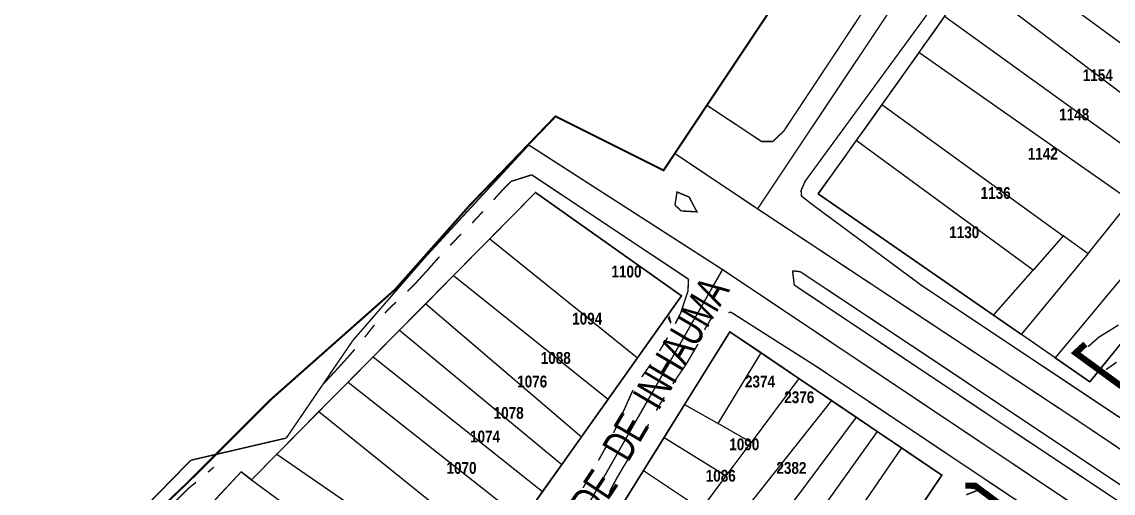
# Model space of a CAD drawing. Extents: x 203136 to 205923, y 4839890 to 4842982.
# Drawn here: x 203752.4 to 203891.3, y 4841841 to 4841901 of the extents above; entities that cross this region are included whole.
import ezdxf
from ezdxf.enums import TextEntityAlignment as Align

# ---------------------------------------------------------------- set-up
doc = ezdxf.new("R2010")
doc.units = 0
doc.header["$LTSCALE"] = 1.5
doc.header["$MEASUREMENT"] = 0
for name, color, linetype in [('CD_MALHA_LOTES', 40, 'CONTINUOUS'), ('HD-CANAIS', 7, 'CONTINUOUS'), ('LM-LIM-SETOR-FISCAL', 7, 'CONTINUOUS'), ('RU-QUADRAS', 210, 'CONTINUOUS'), ('SV-EIXO-RUA-N-PAV', 6, 'CONTINUOUS'), ('SV-EIXO-RUA-PAV', 20, 'CONTINUOUS'), ('SV-PONTE-BUEIRO', 249, 'CONTINUOUS'), ('SV-RUA-PAVIM-S-GUIA-C-GUIA', 7, 'CONTINUOUS'), ('SV-TXT-RUA-N-PAV-S-GUIA-C-GUIA', 7, 'CONTINUOUS'), ('Th_NmrPort', 1, 'CONTINUOUS')]:
    doc.layers.add(name, color=color, linetype=linetype)
doc.styles.add('ARIAL', font='ARIAL.TTF')
doc.styles.get("Standard").update_dxf_attribs({"font": 'swisscbo.ttf'})
doc.linetypes.add('Limite', pattern='A,20,-3,[130,ltypeshp.shx,S=6.35,R=0,X=0,Y=0],-3,20', length=46)

msp = doc.modelspace()

# ---------------------------------------------------------------- linework, layer by layer
at = {"layer": 'CD_MALHA_LOTES', "linetype": 'Continuous'}
for p, q in [((203903.18, 4841890.22), (203875.87, 4841910.29)), ((203899.88, 4841886.12), (203873.16, 4841906.41)), ((203869.83, 4841901.69), (203866.56, 4841897.09)), ((203869.83, 4841901.69), (203896.78, 4841882.27)), ((203866.56, 4841897.09), (203861.84, 4841890.46)), ((203893.49, 4841878.18), (203866.56, 4841897.09)), ((203861.84, 4841890.46), (203858.57, 4841885.87)), ((203861.84, 4841890.46), (203884.94, 4841873.73)), ((203910.84, 4841890.64), (203883.9, 4841858.22)), ((203888.32, 4841855.16), (203914.58, 4841887.61)), ((203858.57, 4841885.87), (203853.75, 4841879.09)), ((203881.12, 4841869.39), (203858.57, 4841885.87)), ((203817.76, 4841879.24), (203811.95, 4841873.37)), ((203836.35, 4841866.12), (203817.76, 4841879.24)), ((203853.75, 4841879.09), (203876.07, 4841863.64)), ((203888.31, 4841871.74), (203893.49, 4841878.18)), ((203811.95, 4841873.37), (203807.32, 4841868.69)), ((203811.95, 4841873.37), (203830.75, 4841858.22)), ((203884.94, 4841873.73), (203881.12, 4841869.39)), ((203888.1, 4841871.44), (203884.94, 4841873.73)), ((203879.63, 4841861.17), (203888.1, 4841871.44)), ((203888.1, 4841871.44), (203888.31, 4841871.74)), ((203876.07, 4841863.64), (203881.12, 4841869.39)), ((203807.32, 4841868.69), (203803.77, 4841865.09)), ((203807.32, 4841868.69), (203827.01, 4841852.95)), ((203803.77, 4841865.09), (203800.45, 4841861.74)), ((203803.77, 4841865.09), (203823.6, 4841848.14)), ((203830.75, 4841858.22), (203836.35, 4841866.12)), ((203876.07, 4841863.64), (203879.63, 4841861.17)), ((203800.45, 4841861.74), (203797.08, 4841858.33)), ((203800.45, 4841861.74), (203821.11, 4841844.64)), ((203842.48, 4841861.54), (203836.73, 4841852.28)), ((203846.48, 4841858.84), (203842.48, 4841861.54)), ((203883.9, 4841858.22), (203879.63, 4841861.17)), ((203797.08, 4841858.33), (203793.9, 4841855.11)), ((203797.08, 4841858.33), (203818.66, 4841841.19)), ((203827.01, 4841852.95), (203830.75, 4841858.22)), ((203841, 4841849.84), (203846.48, 4841858.84)), ((203851.29, 4841855.59), (203846.48, 4841858.84)), ((203883.9, 4841858.22), (203888.32, 4841855.16)), ((203793.9, 4841855.11), (203790.18, 4841851.36)), ((203793.9, 4841855.11), (203816.13, 4841837.61)), ((203851.29, 4841855.59), (203845.21, 4841847.43)), ((203855.45, 4841852.77), (203851.29, 4841855.59)), ((203823.6, 4841848.14), (203827.01, 4841852.95)), ((203855.45, 4841852.77), (203838.87, 4841831.96)), ((203858.58, 4841850.66), (203855.45, 4841852.77)), ((203790.18, 4841851.36), (203784.83, 4841845.95)), ((203790.18, 4841851.36), (203812.27, 4841833.58)), ((203836.73, 4841852.28), (203834.12, 4841848.08)), ((203836.73, 4841852.28), (203841, 4841849.84)), ((203845.21, 4841847.43), (203841, 4841849.84)), ((203858.58, 4841850.66), (203842.54, 4841829.21)), ((203861.25, 4841848.85), (203858.58, 4841850.66)), ((203821.11, 4841844.64), (203823.6, 4841848.14)), ((203861.25, 4841848.85), (203845.58, 4841826.93)), ((203864.36, 4841846.75), (203861.25, 4841848.85)), ((203834.12, 4841848.08), (203831.51, 4841843.86)), ((203834.12, 4841848.08), (203842.02, 4841843.17)), ((203842.02, 4841843.17), (203845.21, 4841847.43)), ((203864.36, 4841846.75), (203848.98, 4841824.4)), ((203869.47, 4841843.29), (203864.36, 4841846.75)), ((203784.83, 4841845.95), (203781.61, 4841842.69)), ((203784.83, 4841845.95), (203808.91, 4841829.36)), ((203818.66, 4841841.19), (203821.11, 4841844.64)), ((203780.26, 4841843.69), (203777.07, 4841840.24)), ((203781.61, 4841842.69), (203780.26, 4841843.69)), ((203781.61, 4841842.69), (203805.52, 4841825.11)), ((203831.51, 4841843.86), (203828.79, 4841839.49)), ((203831.51, 4841843.86), (203838.88, 4841838.96)), ((203838.88, 4841838.96), (203842.02, 4841843.17)), ((203854.15, 4841820.53), (203869.47, 4841843.29)), ((203816.13, 4841837.61), (203818.66, 4841841.19))]:
    msp.add_line(p, q, dxfattribs=at)
for p in [(203817.76, 4841879.24), (203811.95, 4841873.37), (203811.95, 4841873.37), (203807.32, 4841868.69), (203807.32, 4841868.69), (203803.77, 4841865.09), (203803.77, 4841865.09), (203836.35, 4841866.12), (203800.45, 4841861.74), (203800.45, 4841861.74), (203842.48, 4841861.54), (203797.08, 4841858.33), (203797.08, 4841858.33), (203830.75, 4841858.22), (203846.48, 4841858.84), (203846.48, 4841858.84), (203793.9, 4841855.11), (203793.9, 4841855.11), (203851.29, 4841855.59), (203827.01, 4841852.95), (203855.45, 4841852.77), (203855.45, 4841852.77), (203790.18, 4841851.36), (203841, 4841849.84), (203858.58, 4841850.66), (203858.58, 4841850.66), (203823.6, 4841848.14), (203861.25, 4841848.85), (203861.25, 4841848.85), (203834.12, 4841848.08), (203834.12, 4841848.08), (203845.21, 4841847.43), (203845.21, 4841847.43), (203864.36, 4841846.75), (203864.36, 4841846.75), (203784.83, 4841845.95), (203784.83, 4841845.95), (203821.11, 4841844.64), (203781.61, 4841842.69), (203831.51, 4841843.86), (203831.51, 4841843.86), (203842.02, 4841843.17), (203869.47, 4841843.29), (203818.66, 4841841.19)]:
    msp.add_point(p, dxfattribs=at)
at = {"layer": 'HD-CANAIS', "const_width": 0.18}
for points in [[(203891.971205, 4841862.39565), (203889.439587, 4841860.817592), (203888.106521, 4841859.641965)], [(203891.716972, 4841857.65439), (203890.38, 4841856.71)], [(203874.11, 4841841.37), (203872.590162, 4841840.776929)]]:
    msp.add_lwpolyline(points, dxfattribs=at)
at = {"layer": 'LM-LIM-SETOR-FISCAL', "linetype": 'Limite', "ltscale": 0.1, "flags": 128}
msp.add_lwpolyline([(203469.377234, 4841362.89061, 0.25, 0.25, 0), (203519.491753, 4841421.251163, 0.25, 0.25, 0), (203539.040039, 4841445.453803, 0.25, 0.25, 0), (203552.611299, 4841461.387824, 0.25, 0.25, 0), (203566.238133, 4841484.68956, 0.25, 0.25, 0), (203609.99, 4841529.19, 0.25, 0.25, 0), (203632, 4841555.03, 0.25, 0.25, 0), (203660.44, 4841587.64, 0.25, 0.25, 0), (203674.06, 4841602.04, 0.25, 0.25, 0), (203710.04, 4841645.13, 0.25, 0.25, 0), (203742.06, 4841682.63, 0.25, 0.25, 0), (203749.59, 4841692.3, 0.25, 0.25, 0), (203765.8, 4841714.59, 0.25, 0.25, 0), (203770.437717, 4841723.305383, 0.25, 0.25, 0), (203714.413653, 4841762.64358, 0.25, 0.25, 0), (203723.585168, 4841777.541949, 0.25, 0.25, 0), (203744.064325, 4841808.260684, 0.25, 0.25, 0), (203754.769339, 4841823.620052, 0.25, 0.25, 0), (203763.612611, 4841832.928759, 0.25, 0.25, 0), (203773.572638, 4841842.432366, 0.25, 0.25, 0), (203784.091768, 4841852.942481, 0.25, 0.25, 0), (203799.86552, 4841866.904972, 0.25, 0.25, 0), (203809.371409, 4841877.624378, 0.25, 0.25, 0), (203820.293068, 4841888.950542, 0.25, 0.25, 0), (203834.046268, 4841882.073942, 0.25, 0.25, 0), (204046.7661, 4842201.182221, 0.25, 0.25, 0), (204178.512752, 4842399.235913, 0.25, 0.25, 0), (204339.269682, 4842642.311478, 0.25, 0.25, 0), (204394.703106, 4842727.956118, 0.25, 0.25, 0), (204455.679872, 4842818.312599, 0.25, 0.25, 0), (204552.409898, 4842958.280115, 0.18, 0.18, 0), (204552.411197, 4842958.281995, 0.25, 0.25, 0), (204552.409898, 4842958.280115, 0.25, 0.25, 0), (204552.41, 4842958.28, 0.25, 0.25, 0), (204636.88, 4842865.48, 0.25, 0.25, 0), (204802.20702, 4842671.508044, 0.25, 0.25, 0), (204837.727029, 4842630.149129, 0.25, 0.25, 0), (205008.271732, 4842430.409897, 0.25, 0.25, 0), (205138.673959, 4842279.328213, 0.25, 0.25, 0), (205174.437256, 4842238.699161, 0.25, 0.25, 0), (205203.631784, 4842204.152303, 0.25, 0.25, 0), (205240.124945, 4842163.766539, 0.25, 0.25, 0), (205267.85, 4842136.34, 0.25, 0.25, 0), (205295.915353, 4842071.881893, 0.25, 0.25, 0), (205307.647026, 4842046.742594, 0.25, 0.25, 0), (205351.13, 4841954.04, 0.25, 0.25, 0), (205379.26, 4841896.27, 0.25, 0.25, 0), (205405.061808, 4841844.580735, 0.25, 0.25, 0), (205438.77, 4841777.24, 0.25, 0.25, 0), (205460.65, 4841701.79, 0.25, 0.25, 0), (205500.37, 4841613.55, 0.25, 0.25, 0), (205574.15, 4841463.73, 0.25, 0.25, 0), (205576.19, 4841458.65, 0.25, 0.25, 0), (205586.52, 4841433.19, 0.25, 0.25, 0), (205615.29, 4841364.14, 0.25, 0.25, 0), (205647.73668, 4841231.470751, 0.25, 0.25, 0), (205655.460047, 4841210.753747, 0.25, 0.25, 0), (205675.209194, 4841159.41187, 0.25, 0.25, 0), (205690.04619, 4841124.071091, 0.25, 0.25, 0), (205704.679922, 4841088.324092, 0.25, 0.25, 0), (205713.35, 4841065.22, 0.25, 0.25, 0), (205719.94, 4841049.35, 0.25, 0.25, 0), (205719.957412, 4841049.304741, 0, 0, 0), (205790.360912, 4840892.191443, 0, 0, 0)], format="xyseb", dxfattribs=at)
at = {"layer": 'RU-QUADRAS', "color": 6, "linetype": 'Continuous'}
msp.add_lwpolyline([(203853.75, 4841879.09, 0.007789727), (203906.51, 4841954.84), (203943.75, 4841929.48), (203916.8, 4841893.76), (203914.69, 4841895.26), (203910.84, 4841890.64), (203914.58, 4841887.61), (203888.32, 4841855.16)], format="xyb", close=True, dxfattribs=at)
for points in [[(203773.93, 4841836.84), (203780.26, 4841843.69), (203781.61, 4841842.69), (203817.76, 4841879.24), (203836.35, 4841866.12), (203812.9, 4841833.07)], [(203828.79, 4841839.49), (203842.48, 4841861.54), (203869.47, 4841843.29), (203854.15, 4841820.53)]]:
    msp.add_lwpolyline(points, dxfattribs=at)
at = {"layer": 'SV-EIXO-RUA-N-PAV', "const_width": 0.18, "flags": 128}
for points in [[(203816.884774, 4841885.312895), (203803.825902, 4841871.1593)], [(203803.8259, 4841871.1593), (203794.49849, 4841860.4253)], [(203841.5619, 4841869.4472), (203822.502746, 4841836.1142)], [(203794.4984, 4841860.4253), (203786.01902, 4841847.9964)], [(203786.019, 4841847.9964), (203773.865115, 4841845.1716)], [(203773.8651, 4841845.1716), (203762.55916, 4841833.5902)]]:
    msp.add_lwpolyline(points, dxfattribs=at)
at = {"layer": 'SV-EIXO-RUA-PAV', "const_width": 0.18, "flags": 128}
msp.add_lwpolyline([(204062.169756, 4842201.1799), (204054.1689, 4842189.1867), (204026.857666, 4842148.224845), (203935.476309, 4842010.69943), (203902.899, 4841962.4343), (203846.0231, 4841877.1778)], dxfattribs=at)
at = {"layer": 'SV-EIXO-RUA-PAV', "const_width": 0.18}
for points in [[(203816.884774, 4841885.312895), (203841.5619, 4841869.4472), (203936.605357, 4841805.8681), (203998.154453, 4841764.704665), (204037.2543, 4841738.5625), (204066.6864, 4841718.9912), (204112.74, 4841687.823359), (204135.716023, 4841672.506011), (204238.200001, 4841604.9406), (204281.989259, 4841575.8223), (204311.854383, 4841556.001556), (204405.763938, 4841493.5846)], [(203835.482708, 4841884.228794), (203846.0231, 4841877.1778), (203886.536355, 4841850.382163), (203971.44315, 4841793.304593), (204003.1412, 4841772.0738), (204014.986115, 4841764.1502), (204033.499903, 4841751.7655), (204043.262908, 4841745.482254), (204118.336724, 4841695.482033), (204141.312746, 4841679.87012), (204232.241602, 4841619.389526), (204293.058033, 4841579.1683), (204323.851361, 4841558.6951), (204410.721144, 4841500.9968)]]:
    msp.add_lwpolyline(points, dxfattribs=at)
at = {"layer": 'SV-PONTE-BUEIRO', "const_width": 0.8}
for points in [[(203887.75, 4841859.97), (203886.52, 4841858.84), (203892.12, 4841854.75), (203892.98, 4841855.2)], [(203878.85, 4841836.71), (203878.97, 4841838), (203873.71, 4841841.93), (203872.46, 4841841.94)]]:
    msp.add_lwpolyline(points, dxfattribs=at)
at = {"layer": 'SV-RUA-PAVIM-S-GUIA-C-GUIA', "linetype": 'Continuous', "const_width": 0.18, "flags": 128}
for points in [[(203906.14, 4841957.2), (203905.08, 4841957.3), (203904.49, 4841957.03), (203903.86, 4841956.46), (203902.75, 4841955.37), (203867.36, 4841901.6), (203852.08, 4841880.7), (203851.56, 4841879.53), (203851.62, 4841878.8), (203852.93, 4841877.77), (203866.94, 4841867.4), (203887.968592, 4841853.389394), (203916.68, 4841834.26), (203972.81684, 4841796.664635)], [(203817.27, 4841881.51), (203837.23, 4841868.22)], [(203842.65, 4841864.01), (203853.51, 4841857.11), (203878.31, 4841840.53), (203898.067075, 4841827.533621)]]:
    msp.add_lwpolyline(points, dxfattribs=at)
at = {"layer": 'SV-RUA-PAVIM-S-GUIA-C-GUIA', "const_width": 0.18}
for points in [[(203849.36, 4841887.09), (203870.11, 4841918.43)], [(203839.469323, 4841890.433056), (203846.54, 4841885.75)], [(203847.96, 4841885.75), (203849.36, 4841887.09)], [(203846.54, 4841885.75), (203847.96, 4841885.75)], [(203817.27, 4841881.51), (203815.364292, 4841880.903142)], [(203814.631556, 4841880.669809), (203813.765687, 4841879.794792)], [(203815.364292, 4841880.903142), (203814.631556, 4841880.669809)], [(203813.540856, 4841879.567585), (203812.41839, 4841878.317118)], [(203813.765687, 4841879.794792), (203813.540856, 4841879.567585)], [(203836.31, 4841876.91), (203838.3, 4841876.8), (203837.31, 4841878.68), (203835.76, 4841879.32), (203835.504485, 4841877.649385)], [(203836.31, 4841876.91), (203835.504485, 4841877.649385)], [(203810.249855, 4841875.979876), (203809.690382, 4841875.391888)], [(203810.378369, 4841876.117601), (203810.249855, 4841875.979876)], [(203811.060606, 4841876.848732), (203810.378369, 4841876.117601)], [(203807.584818, 4841873.25512), (203807.323369, 4841872.992562)], [(203808.290427, 4841873.963722), (203807.584818, 4841873.25512)], [(203807.323369, 4841872.992562), (203806.883076, 4841872.542701)], [(203805.511721, 4841871.087776), (203804.190589, 4841869.586241)], [(203803.998411, 4841869.367821), (203802.84385, 4841868.107697)], [(203804.190589, 4841869.586241), (203803.998411, 4841869.367821)], [(203850.69, 4841867.48), (203850.479883, 4841869.291989)], [(203850.479883, 4841869.291989), (203851.45, 4841869.18)], [(203851.45, 4841869.18), (203866.57, 4841859.14)], [(203802.599428, 4841867.840928), (203802.149708, 4841867.388118)], [(203802.84385, 4841868.107697), (203802.599428, 4841867.840928)], [(203837.23, 4841868.22), (203837.181787, 4841867.221163)], [(203801.542159, 4841866.776396), (203801.442032, 4841866.681663)], [(203802.149708, 4841867.388118), (203801.542159, 4841866.776396)], [(203837.156419, 4841866.695619), (203836.377296, 4841864.347668)], [(203837.181787, 4841867.221163), (203837.156419, 4841866.695619)], [(203877.29, 4841849.71), (203850.69, 4841867.48)], [(203799.989344, 4841865.307001), (203799.26826, 4841864.614153)], [(203798.922602, 4841864.282029), (203798.576643, 4841863.892955)], [(203799.26826, 4841864.614153), (203798.922602, 4841864.282029)], [(203835.987912, 4841863.429653), (203835.547462, 4841862.564643)], [(203836.231253, 4841863.907558), (203835.987912, 4841863.429653)], [(203836.377296, 4841864.347668), (203836.231253, 4841863.907558)], [(203840.116907, 4841863.229747), (203840.417837, 4841863.3278)], [(203842.31944, 4841863.947401), (203842.578732, 4841864.031886)], [(203842.578732, 4841864.031886), (203842.65, 4841864.01)], [(203797.145345, 4841862.283284), (203796.623911, 4841861.617066)], [(203797.247667, 4841862.398358), (203797.145345, 4841862.283284)], [(203835.547462, 4841862.564643), (203835.533416, 4841862.538917)], [(203839.325183, 4841861.888116), (203839.769535, 4841862.641102)], [(203839.769535, 4841862.641102), (203840.116907, 4841863.229747)], [(203796.219892, 4841861.100864), (203796.001858, 4841860.834156)], [(203796.623911, 4841861.617066), (203796.219892, 4841861.100864)], [(203834.562135, 4841860.790883), (203833.532612, 4841859.076216)], [(203839.27275, 4841861.773896), (203839.325183, 4841861.888116)], [(203794.730321, 4841859.278751), (203794.076081, 4841858.534408)], [(203794.736018, 4841859.285721), (203794.730321, 4841859.278751)], [(203836.961264, 4841857.450573), (203838.428901, 4841859.961183)], [(203793.740001, 4841858.152042), (203792.738461, 4841857.047603)], [(203794.076081, 4841858.534408), (203793.740001, 4841858.152042)], [(203866.57, 4841859.14), (203911.18, 4841829.38)], [(203792.266485, 4841856.527136), (203790.700345, 4841854.846287)], [(203792.738461, 4841857.047603), (203792.266485, 4841856.527136)], [(203831.802219, 4841856.527963), (203831.270023, 4841855.77934)], [(203831.84897, 4841856.594703), (203831.802219, 4841856.527963)], [(203832.422706, 4841857.413744), (203831.84897, 4841856.594703)], [(203835.581654, 4841855.424239), (203836.909551, 4841857.374619)], [(203836.909551, 4841857.374619), (203836.961264, 4841857.450573)], [(203835.225466, 4841854.891927), (203835.581654, 4841855.424239)], [(203830.06, 4841853.89), (203828.932504, 4841851.375767)], [(203830.188352, 4841854.098136), (203830.06, 4841853.89)], [(203833.124524, 4841851.489559), (203833.563599, 4841852.266193)], [(203833.563599, 4841852.266193), (203834.146911, 4841853.208032)], [(203828.833263, 4841851.154468), (203828.103164, 4841849.555829)], [(203828.932504, 4841851.375767), (203828.833263, 4841851.154468)], [(203828.103164, 4841849.555829), (203827.846632, 4841848.994123)], [(203831.37, 4841848.34), (203832.149426, 4841849.743382)], [(203909.4, 4841828.37), (203877.29, 4841849.71)], [(203827.846632, 4841848.994123), (203827.669203, 4841848.655279)], [(203831.168271, 4841848.000745), (203831.37, 4841848.34)], [(203826.726638, 4841846.891415), (203826.42955, 4841846.349406)], [(203826.42955, 4841846.349406), (203825.764197, 4841845.138216)], [(203828.851178, 4841844.178707), (203829.61637, 4841845.433417)], [(203829.61637, 4841845.433417), (203829.651947, 4841845.491754)], [(203829.651947, 4841845.491754), (203830.139273, 4841846.285809)], [(203776.763077, 4841844.269251), (203776.058585, 4841843.648563)], [(203776.778384, 4841844.328386), (203776.763077, 4841844.269251)], [(203828.583081, 4841843.721088), (203828.851178, 4841844.178707)], [(203824.46, 4841842.79), (203823.801571, 4841841.652973)], [(203824.793681, 4841843.38948), (203824.46, 4841842.79)], [(203827.377561, 4841841.563539), (203828.078432, 4841842.857782)], [(203828.078432, 4841842.857782), (203828.092123, 4841842.883064)], [(203828.092123, 4841842.883064), (203828.583081, 4841843.721088)], [(203773.495927, 4841841.533487), (203771.610234, 4841839.633578)], [(203773.746658, 4841841.73736), (203773.495927, 4841841.533487)], [(203774.522539, 4841842.368239), (203773.746658, 4841841.73736)], [(203827.159322, 4841841.082567), (203827.377561, 4841841.563539)]]:
    msp.add_lwpolyline(points, dxfattribs=at)

# ---------------------------------------------------------------- texts
at = {"layer": 'SV-TXT-RUA-N-PAV-S-GUIA-C-GUIA', "style": 'ARIAL', "width": 0.7}
for s, rotation, p in [('DE  INHAÚMA', 59.44999617, (203829.52956, 4841844.802732)), ('VISCONDE', 56.16461453, (203817.009827, 4841825.121337))]:
    msp.add_text(s, height=4, rotation=rotation, dxfattribs=at).set_placement(p)
at = {"layer": 'Th_NmrPort', "color": 1}
for s, p in [('1154', (203887.418554, 4841894.197271)), ('1148', (203884.418554, 4841889.197271)), ('1142', (203880.418554, 4841884.197271)), ('1136', (203874.418554, 4841879.197271)), ('1130', (203870.418554, 4841874.197271)), ('1100', (203827.418554, 4841869.197271)), ('1094', (203822.418554, 4841863.197271)), ('1088', (203818.418554, 4841858.197271)), ('1076', (203815.418554, 4841855.197271)), ('2374', (203844.418554, 4841855.197271)), ('2376', (203849.418554, 4841853.197271)), ('1078', (203812.418554, 4841851.197271)), ('1074', (203809.418554, 4841848.197271)), ('1090', (203842.418554, 4841847.197271)), ('1070', (203806.418554, 4841844.197271)), ('1086', (203839.418554, 4841843.197271)), ('2382', (203848.418554, 4841844.197271))]:
    msp.add_text(s, height=1.5, dxfattribs=at).set_placement(p, align=Align.MIDDLE_LEFT)

doc.saveas('drawing.dxf')
